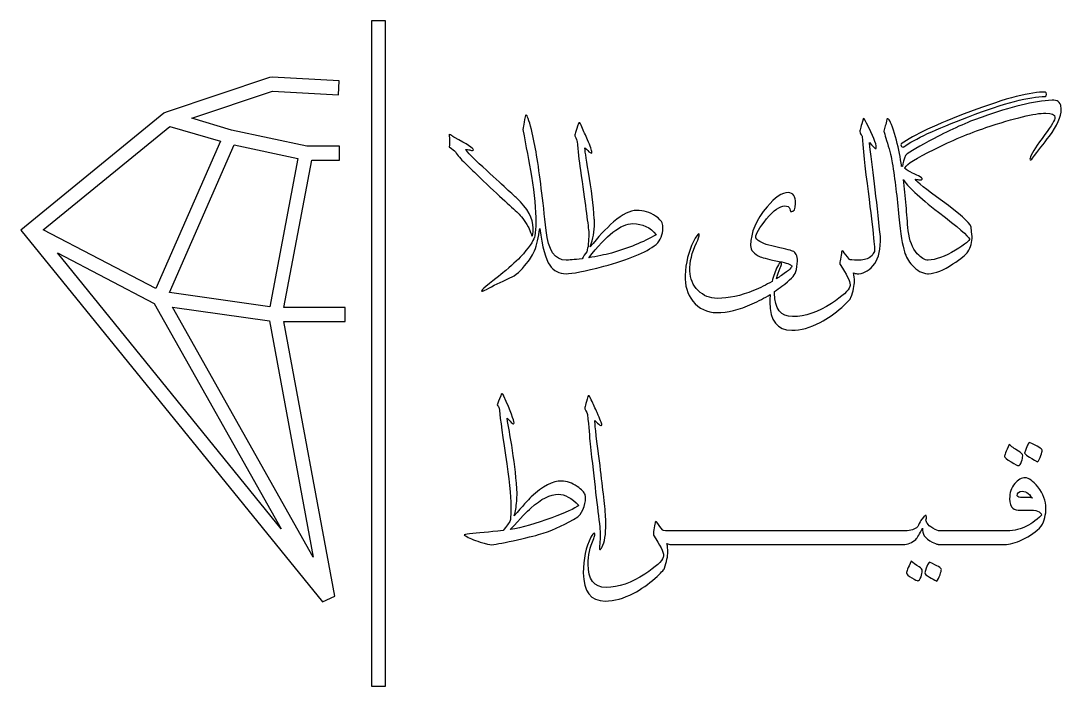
# Model space of a CAD drawing. Header units: millimetres. Extents: x -65 to 70, y -38 to 32.
# Drawn here: x 14.64 to 63.59, y 0.23 to 31.52 of the extents above; entities that cross this region are included whole.
import ezdxf

# ---------------------------------------------------------------- set-up
doc = ezdxf.new("R2010")
doc.units = ezdxf.units.MM
doc.header["$MEASUREMENT"] = 0
doc.layers.add('Layer 1', color=7, linetype='Continuous')

msp = doc.modelspace()

# ---------------------------------------------------------------- linework, layer by layer
at = {"layer": 'Layer 1', "color": 250}
for points, knots in [([(31.8067, 31.5182), (31.8067, 31.5182), (31.8067, 0.2257), (31.8067, 0.2257), (31.8067, 0.2257), (31.1468, 0.2257), (31.1468, 0.2257), (31.1468, 0.2257), (31.1468, 31.5182), (31.1468, 31.5182), (31.1468, 31.5182), (31.8067, 31.5182), (31.8067, 31.5182)], [0, 0, 0, 0, 0.25, 0.25, 0.25, 0.5, 0.5, 0.5, 0.75, 0.75, 0.75, 1, 1, 1, 1]), ([(29.5843, 28.0346), (29.5843, 28.0346), (26.4898, 28.2021), (26.4898, 28.2021), (26.4898, 28.2021), (22.6847, 26.9337), (22.6847, 26.9337), (22.6847, 26.9337), (24.5618, 26.3816), (24.5618, 26.3816), (24.5618, 26.3816), (28.0984, 25.6237), (28.0984, 25.6237), (28.0984, 25.6237), (29.6441, 25.6237), (29.6441, 25.6237), (29.6441, 25.6237), (29.6441, 24.9638), (29.6441, 24.9638), (29.6441, 24.9638), (28.3384, 24.9638), (28.3384, 24.9638), (28.3384, 24.9638), (27.015, 18.035), (27.015, 18.035), (27.015, 18.035), (29.903, 18.035), (29.903, 18.035), (29.903, 18.035), (29.903, 17.3751), (29.903, 17.3751), (29.903, 17.3751), (27.0127, 17.3751), (27.0127, 17.3751), (27.0127, 17.3751), (29.4129, 4.4632), (29.4129, 4.4632), (29.4129, 4.4632), (28.8343, 4.1963), (28.8343, 4.1963), (28.8343, 4.1963), (14.644, 21.6745), (14.644, 21.6745), (14.644, 21.6745), (21.3787, 27.1689), (21.3787, 27.1689), (21.3787, 27.1689), (21.483, 27.2258), (21.483, 27.2258), (21.483, 27.2258), (26.3432, 28.8458), (26.3432, 28.8458), (26.3432, 28.8458), (26.4632, 28.8624), (26.4632, 28.8624), (26.4632, 28.8624), (29.618, 28.6917), (29.618, 28.6917), (29.618, 28.6917), (29.5843, 28.0346), (29.5843, 28.0346)], [0, 0, 0, 0, 0.05, 0.05, 0.05, 0.1, 0.1, 0.1, 0.15, 0.15, 0.15, 0.2, 0.2, 0.2, 0.25, 0.25, 0.25, 0.3, 0.3, 0.3, 0.35, 0.35, 0.35, 0.4, 0.4, 0.4, 0.45, 0.45, 0.45, 0.5, 0.5, 0.5, 0.55, 0.55, 0.55, 0.6, 0.6, 0.6, 0.65, 0.65, 0.65, 0.7, 0.7, 0.7, 0.75, 0.75, 0.75, 0.8, 0.8, 0.8, 0.85, 0.85, 0.85, 0.9, 0.9, 0.9, 0.95, 0.95, 0.95, 1, 1, 1, 1]), ([(62.8412, 28.1606), (62.8802, 28.1606), (62.8972, 28.128), (62.8911, 28.0611), (62.8879, 27.9941), (62.8677, 27.9601), (62.8319, 27.9601), (62.1182, 27.9661), (60.9146, 27.6474), (59.2226, 27.0037), (57.6769, 26.4174), (56.6646, 25.9461), (56.184, 25.5916), (56.1747, 25.5855), (56.1655, 25.5823), (56.153, 25.5823), (56.083, 25.5823), (56.0473, 25.6181), (56.0473, 25.6912), (56.0473, 25.7098), (56.0535, 25.7238), (56.0658, 25.7331), (56.6336, 26.1422), (57.7174, 26.6492), (59.3144, 27.2494), (61.0125, 27.887), (62.1881, 28.1916), (62.8412, 28.1606)], [0, 0, 0, 0, 0.1111111, 0.1111111, 0.1111111, 0.2222222, 0.2222222, 0.2222222, 0.3333333, 0.3333333, 0.3333333, 0.4444444, 0.4444444, 0.4444444, 0.5555556, 0.5555556, 0.5555556, 0.6666667, 0.6666667, 0.6666667, 0.7777778, 0.7777778, 0.7777778, 0.8888889, 0.8888889, 0.8888889, 1, 1, 1, 1]), ([(63.5783, 27.4825), (63.5845, 27.439), (63.5877, 27.3971), (63.5877, 27.3551), (63.5877, 27.0083), (63.4027, 26.5869), (63.0325, 26.0877), (62.7681, 25.7488), (62.5038, 25.4066), (62.2394, 25.0629), (62.2146, 25.024), (62.1897, 24.9976), (62.1617, 24.9852), (62.1306, 24.9696), (62.1166, 24.9789), (62.1166, 25.0131), (62.1166, 25.0397), (62.126, 25.0769), (62.143, 25.122), (62.2255, 25.332), (62.451, 25.6803), (62.818, 26.1654), (63.1398, 26.593), (63.2984, 26.8622), (63.2954, 26.9725), (63.2938, 27.1094), (63.1492, 27.1763), (62.8631, 27.1763), (62.3437, 27.1763), (61.4044, 26.9492), (60.0438, 26.4936), (59.2662, 26.2324), (58.4529, 25.8918), (57.6054, 25.4734), (56.7735, 25.0598), (56.3193, 24.7768), (56.2432, 24.626), (56.237, 24.6167), (56.2307, 24.601), (56.2214, 24.5809), (56.3147, 24.5078), (56.4391, 24.4331), (56.5946, 24.357), (56.6863, 24.3149), (56.7781, 24.2698), (56.873, 24.2247), (56.9942, 24.1548), (57.055, 24.1051), (57.055, 24.0739), (57.055, 24.0475), (57.0129, 24.035), (56.932, 24.0381), (56.8917, 24.0443), (56.8216, 24.0537), (56.7222, 24.0646), (56.7828, 23.9464), (57.212, 23.6028), (58.0113, 23.0305), (58.7981, 22.4628), (59.2459, 22.0585), (59.3548, 21.8191), (59.3828, 21.4847), (59.3969, 21.3417), (59.3969, 21.3915), (59.3969, 21.1084), (59.3315, 20.8642), (59.2008, 20.6574), (59.1154, 20.5237), (58.8805, 20.3325), (58.4949, 20.0836), (58.0447, 19.7929), (57.6633, 19.6395), (57.3504, 19.6245), (57.3504, 19.6245), (57.3504, 19.6234), (57.3504, 19.6234), (57.3504, 19.6234), (57.3276, 19.6238), (57.3276, 19.6238), (57.3276, 19.6238), (57.3006, 19.6234), (57.3006, 19.6234), (57.3006, 19.6234), (57.3006, 19.6248), (57.3006, 19.6248), (57.0441, 19.6399), (56.8041, 19.7716), (56.5806, 20.02), (56.4018, 20.2205), (56.2789, 20.4319), (56.212, 20.6528), (56.1234, 20.9421), (56.0394, 21.491), (55.9571, 22.3027), (55.8653, 23.2078), (55.761, 24.0537), (55.6428, 24.839), (55.6086, 25.0707), (55.5309, 25.3802), (55.4097, 25.7689), (55.3008, 26.1281), (55.2464, 26.3164), (55.2464, 26.3335), (55.2883, 26.4764), (55.3366, 26.66), (55.3926, 26.8855), (55.4002, 26.901), (55.4127, 26.9087), (55.4284, 26.9087), (55.5045, 26.9087), (55.6102, 26.6786), (55.7471, 26.2199), (55.8746, 25.7923), (55.971, 25.3802), (56.0348, 24.9852), (56.0512, 24.88), (56.0671, 24.7746), (56.0825, 24.6687), (56.0928, 24.677), (56.1038, 24.6764), (56.1157, 24.6664), (56.1405, 24.8343), (56.1872, 25.0069), (56.2571, 25.1858), (56.4733, 25.3646), (56.9227, 25.632), (57.6054, 25.9882), (58.4078, 26.4096), (59.1605, 26.7454), (59.8648, 26.9943), (61.2178, 27.4748), (62.3141, 27.7376), (63.1554, 27.7827), (63.4104, 27.7952), (63.5519, 27.6941), (63.5783, 27.4825)], [0, 0, 0, 0, 0.0222222, 0.0222222, 0.0222222, 0.0444444, 0.0444444, 0.0444444, 0.0666667, 0.0666667, 0.0666667, 0.0888889, 0.0888889, 0.0888889, 0.1111111, 0.1111111, 0.1111111, 0.1333333, 0.1333333, 0.1333333, 0.1555556, 0.1555556, 0.1555556, 0.1777778, 0.1777778, 0.1777778, 0.2, 0.2, 0.2, 0.2222222, 0.2222222, 0.2222222, 0.2444444, 0.2444444, 0.2444444, 0.2666667, 0.2666667, 0.2666667, 0.2888889, 0.2888889, 0.2888889, 0.3111111, 0.3111111, 0.3111111, 0.3333333, 0.3333333, 0.3333333, 0.3555556, 0.3555556, 0.3555556, 0.3777778, 0.3777778, 0.3777778, 0.4, 0.4, 0.4, 0.4222222, 0.4222222, 0.4222222, 0.4444444, 0.4444444, 0.4444444, 0.4666667, 0.4666667, 0.4666667, 0.4888889, 0.4888889, 0.4888889, 0.5111111, 0.5111111, 0.5111111, 0.5333333, 0.5333333, 0.5333333, 0.5555556, 0.5555556, 0.5555556, 0.5777778, 0.5777778, 0.5777778, 0.6, 0.6, 0.6, 0.6222222, 0.6222222, 0.6222222, 0.6444444, 0.6444444, 0.6444444, 0.6666667, 0.6666667, 0.6666667, 0.6888889, 0.6888889, 0.6888889, 0.7111111, 0.7111111, 0.7111111, 0.7333333, 0.7333333, 0.7333333, 0.7555556, 0.7555556, 0.7555556, 0.7777778, 0.7777778, 0.7777778, 0.8, 0.8, 0.8, 0.8222222, 0.8222222, 0.8222222, 0.8444444, 0.8444444, 0.8444444, 0.8666667, 0.8666667, 0.8666667, 0.8888889, 0.8888889, 0.8888889, 0.9111111, 0.9111111, 0.9111111, 0.9333333, 0.9333333, 0.9333333, 0.9555556, 0.9555556, 0.9555556, 0.9777778, 0.9777778, 0.9777778, 1, 1, 1, 1]), ([(40.2944, 19.6234), (39.9632, 19.6234), (39.7066, 19.7556), (39.5247, 20.02), (39.3334, 20.2998), (39.1764, 20.8752), (39.055, 21.746), (39.0069, 21.337), (38.9244, 20.9872), (38.8094, 20.6979), (38.7488, 20.5471), (38.6258, 20.3512), (38.4408, 20.1116), (38.1826, 19.7711), (37.9215, 19.541), (37.6571, 19.4228), (37.217, 19.2284), (36.8468, 19.0512), (36.5498, 18.8893), (36.4348, 18.8287), (36.3617, 18.7991), (36.3305, 18.7991), (36.3197, 18.7991), (36.3134, 18.8023), (36.3134, 18.8086), (36.3134, 18.8412), (36.3819, 18.9127), (36.5188, 19.0216), (37.004, 19.4072), (37.3181, 19.6592), (37.4611, 19.7788), (37.8406, 20.0977), (38.1174, 20.3605), (38.2899, 20.5658), (38.6274, 20.9731), (38.8078, 21.2562), (38.8327, 21.4132), (38.8559, 21.5874), (38.8684, 21.7974), (38.8684, 22.043), (38.8684, 22.6168), (38.8031, 23.3415), (38.6725, 24.2154), (38.545, 24.8935), (38.4097, 25.6228), (38.2682, 26.4066), (38.265, 26.4221), (38.2992, 26.6226), (38.3723, 27.0083), (38.3817, 27.0627), (38.3957, 27.0907), (38.4128, 27.0907), (38.4673, 27.0907), (38.5527, 26.8606), (38.6678, 26.4018), (38.7657, 26.0021), (38.8466, 25.6025), (38.9104, 25.2044), (39.055, 24.2932), (39.2044, 23.1097), (39.3566, 21.6558), (39.4531, 20.7259), (39.7657, 20.261), (40.2944, 20.261), (40.4157, 20.261), (40.6691, 20.2843), (41.0549, 20.3294), (41.1155, 20.4335), (41.187, 20.5424), (41.2695, 20.6574), (41.285, 20.7088), (41.3037, 20.7927), (41.3285, 20.9079), (41.3627, 21.2671), (41.3722, 21.4988), (41.3611, 21.6045), (41.3176, 22.0243), (41.187, 22.9885), (40.9693, 24.4985), (40.9025, 24.9604), (40.8495, 25.4097), (40.8139, 25.8467), (40.8107, 25.8778), (40.7764, 25.9618), (40.7096, 26.1017), (40.6971, 26.1297), (40.7547, 26.3272), (40.8823, 26.6943), (40.8884, 26.7128), (40.8962, 26.7222), (40.9055, 26.7253), (40.9538, 26.7253), (40.9957, 26.66), (41.0331, 26.5294), (41.1233, 26.3303), (41.215, 26.1281), (41.3052, 25.9244), (41.442, 25.6149), (41.5105, 25.4206), (41.5105, 25.3413), (41.5105, 25.3101), (41.5012, 25.2946), (41.4841, 25.2946), (41.4684, 25.2946), (41.4483, 25.304), (41.4249, 25.3226), (41.3611, 25.3677), (41.2788, 25.444), (41.1777, 25.5513), (41.1746, 25.4891), (41.2321, 25.108), (41.3472, 24.4067), (41.4871, 23.5872), (41.5789, 22.8516), (41.624, 22.2017), (41.6303, 22.1379), (41.6333, 22.0726), (41.6333, 22.0058), (41.6333, 21.6325), (41.5665, 21.2578), (41.4328, 20.8813), (41.792, 21.348), (42.1574, 21.7398), (42.5321, 22.0571), (42.9629, 22.4209), (43.3191, 22.6029), (43.602, 22.6029), (43.9457, 22.6029), (44.2458, 22.5127), (44.504, 22.3338), (44.6765, 22.2125), (44.7824, 22.1052), (44.8181, 22.0104), (44.8398, 21.9373), (44.8507, 21.8596), (44.8507, 21.7787), (44.8507, 21.4662), (44.7434, 21.2065), (44.5319, 20.9995), (44.0451, 20.6202), (43.2241, 20.2781), (42.0672, 19.9749), (41.1684, 19.74), (40.5775, 19.6234), (40.2944, 19.6234)], [0, 0, 0, 0, 0.0208333, 0.0208333, 0.0208333, 0.0416667, 0.0416667, 0.0416667, 0.0625, 0.0625, 0.0625, 0.0833333, 0.0833333, 0.0833333, 0.1041667, 0.1041667, 0.1041667, 0.125, 0.125, 0.125, 0.1458333, 0.1458333, 0.1458333, 0.1666667, 0.1666667, 0.1666667, 0.1875, 0.1875, 0.1875, 0.2083333, 0.2083333, 0.2083333, 0.2291667, 0.2291667, 0.2291667, 0.25, 0.25, 0.25, 0.2708333, 0.2708333, 0.2708333, 0.2916667, 0.2916667, 0.2916667, 0.3125, 0.3125, 0.3125, 0.3333333, 0.3333333, 0.3333333, 0.3541667, 0.3541667, 0.3541667, 0.375, 0.375, 0.375, 0.3958333, 0.3958333, 0.3958333, 0.4166667, 0.4166667, 0.4166667, 0.4375, 0.4375, 0.4375, 0.4583333, 0.4583333, 0.4583333, 0.4791667, 0.4791667, 0.4791667, 0.5, 0.5, 0.5, 0.5208333, 0.5208333, 0.5208333, 0.5416667, 0.5416667, 0.5416667, 0.5625, 0.5625, 0.5625, 0.5833333, 0.5833333, 0.5833333, 0.6041667, 0.6041667, 0.6041667, 0.625, 0.625, 0.625, 0.6458333, 0.6458333, 0.6458333, 0.6666667, 0.6666667, 0.6666667, 0.6875, 0.6875, 0.6875, 0.7083333, 0.7083333, 0.7083333, 0.7291667, 0.7291667, 0.7291667, 0.75, 0.75, 0.75, 0.7708333, 0.7708333, 0.7708333, 0.7916667, 0.7916667, 0.7916667, 0.8125, 0.8125, 0.8125, 0.8333333, 0.8333333, 0.8333333, 0.8541667, 0.8541667, 0.8541667, 0.875, 0.875, 0.875, 0.8958333, 0.8958333, 0.8958333, 0.9166667, 0.9166667, 0.9166667, 0.9375, 0.9375, 0.9375, 0.9583333, 0.9583333, 0.9583333, 0.9791667, 0.9791667, 0.9791667, 1, 1, 1, 1]), ([(21.6593, 26.5492), (21.6593, 26.5492), (15.7012, 21.6888), (15.7012, 21.6888), (15.7012, 21.6888), (20.9999, 18.9276), (20.9999, 18.9276), (20.9999, 18.9276), (24.0338, 25.851), (24.0338, 25.851), (24.0338, 25.851), (21.6593, 26.5492), (21.6593, 26.5492)], [0, 0, 0, 0, 0.25, 0.25, 0.25, 0.5, 0.5, 0.5, 0.75, 0.75, 0.75, 1, 1, 1, 1]), ([(55.0831, 21.3728), (55.094, 20.7897), (55.0052, 20.3667), (54.814, 20.1023), (54.6004, 19.8085), (54.3511, 19.6493), (54.066, 19.6263), (54.066, 19.6263), (54.066, 19.6234), (54.066, 19.6234), (54.0469, 19.6228), (54.0283, 19.6228), (54.0103, 19.6235), (54.0103, 19.6235), (53.9929, 19.6234), (53.9929, 19.6234), (53.9929, 19.6234), (53.9929, 19.6245), (53.9929, 19.6245), (53.9274, 19.6289), (53.8696, 19.6419), (53.8203, 19.6638), (53.8483, 19.5301), (53.8607, 19.4025), (53.8607, 19.2813), (53.8607, 19.0667), (53.8063, 18.807), (53.6974, 18.5021), (53.6694, 18.426), (53.5264, 18.2736), (53.2651, 18.0419), (52.9432, 17.7542), (52.6057, 17.5178), (52.2528, 17.3312), (51.7832, 17.0855), (51.3353, 16.9627), (50.9139, 16.9627), (50.2281, 16.9627), (49.8845, 17.4059), (49.8845, 18.2938), (49.8845, 18.4164), (49.8888, 18.5358), (49.8974, 18.6521), (49.626, 18.4831), (49.344, 18.3335), (49.0509, 18.2021), (48.4413, 17.9283), (47.8862, 17.793), (47.3885, 17.7962), (46.9204, 17.7993), (46.5457, 17.9797), (46.2627, 18.3389), (46.0015, 18.6733), (45.8801, 19.0745), (45.8988, 19.541), (45.9238, 20.1334), (46.0528, 20.6637), (46.286, 21.1318), (46.4104, 21.3774), (46.4976, 21.5002), (46.5457, 21.5002), (46.5582, 21.4972), (46.5644, 21.4847), (46.5644, 21.4646), (46.5644, 21.3945), (46.5177, 21.2639), (46.4275, 21.0726), (46.2113, 20.6264), (46.1102, 20.1847), (46.1227, 19.7508), (46.1305, 19.39), (46.2596, 19.0838), (46.5099, 18.8349), (46.7587, 18.5861), (47.0605, 18.4617), (47.4165, 18.4617), (47.9422, 18.4617), (48.5097, 18.5861), (49.1194, 18.8349), (49.4229, 18.9562), (49.7123, 19.0981), (49.988, 19.2598), (50.0467, 19.512), (50.1304, 19.7456), (50.239, 19.9608), (50.3028, 20.0883), (50.3572, 20.1521), (50.3991, 20.1521), (50.4178, 20.1521), (50.4271, 20.1334), (50.4256, 20.0977), (50.4271, 20.051), (50.4085, 19.9858), (50.3711, 19.9018), (50.2964, 19.7286), (50.2374, 19.5567), (50.1943, 19.3863), (50.2747, 19.4376), (50.354, 19.4908), (50.4319, 19.5456), (50.7911, 19.7945), (50.9527, 19.9421), (50.9201, 19.9872), (50.8641, 20.0665), (50.6635, 20.1382), (50.3183, 20.2018), (49.875, 20.2874), (49.5796, 20.3605), (49.4335, 20.4211), (49.1302, 20.5455), (48.9778, 20.7228), (48.9778, 20.953), (48.9778, 21.561), (49.2376, 22.169), (49.7538, 22.7755), (50.1271, 23.217), (50.4567, 23.4363), (50.7413, 23.4363), (50.9761, 23.4363), (51.0927, 23.2669), (51.0927, 22.9263), (51.0927, 22.665), (51.0196, 22.5345), (50.8734, 22.5345), (50.861, 22.5345), (50.8424, 22.581), (50.8144, 22.6728), (50.7879, 22.7662), (50.7117, 22.8127), (50.5873, 22.8127), (50.3463, 22.8127), (50.0617, 22.609), (49.7304, 22.2017), (49.3868, 21.7803), (49.2158, 21.491), (49.2158, 21.337), (49.2158, 21.3277), (49.2173, 21.32), (49.2204, 21.3138), (49.3417, 21.1411), (49.5921, 21.0136), (49.9715, 20.9312), (50.5313, 20.8098), (50.8579, 20.7291), (50.9512, 20.6901), (51.1036, 20.6264), (51.1798, 20.4694), (51.1798, 20.2205), (51.1798, 20.0588), (51.1503, 19.8815), (51.0927, 19.6872), (51.0508, 19.5472), (50.8346, 19.3294), (50.4458, 19.0309), (50.3353, 18.9465), (50.2228, 18.8657), (50.1082, 18.7885), (50.1072, 18.76), (50.1068, 18.7314), (50.1068, 18.7028), (50.1068, 17.9688), (50.3898, 17.6018), (50.9543, 17.605), (51.5406, 17.608), (52.1501, 17.8164), (52.7815, 18.2301), (53.304, 18.5722), (53.5933, 18.8381), (53.6476, 19.0262), (53.6539, 19.0512), (53.6571, 19.076), (53.6571, 19.1039), (53.6571, 19.2735), (53.5015, 19.5923), (53.192, 20.0556), (53.1827, 20.0681), (53.1781, 20.0899), (53.1781, 20.1195), (53.1781, 20.1692), (53.192, 20.264), (53.2184, 20.404), (53.2464, 20.5455), (53.2605, 20.6373), (53.2605, 20.6808), (53.276, 20.7072), (53.2963, 20.7104), (53.3243, 20.6901), (53.3942, 20.589), (53.4938, 20.4585), (53.6243, 20.2982), (53.6447, 20.2749), (53.7758, 20.2626), (54.0164, 20.2611), (54.2567, 20.2633), (54.4368, 20.3004), (54.5544, 20.3697), (54.6507, 20.4257), (54.7332, 20.5237), (54.8, 20.6669), (54.8063, 20.6761), (54.8093, 20.6995), (54.8093, 20.74), (54.8093, 21.0182), (54.6555, 22.34), (54.3491, 24.7037), (54.2977, 25.1096), (54.2573, 25.5684), (54.2309, 26.0784), (54.2246, 26.0971), (54.1966, 26.139), (54.1485, 26.2059), (54.1298, 26.2308), (54.1205, 26.265), (54.1205, 26.3069), (54.1205, 26.3894), (54.1703, 26.5822), (54.2667, 26.8855), (54.2729, 26.9073), (54.2822, 26.9166), (54.2947, 26.9166), (54.3241, 26.9166), (54.3678, 26.8481), (54.4221, 26.7082), (54.7348, 26.1157), (54.8902, 25.7317), (54.8902, 25.5559), (54.8902, 25.5247), (54.8824, 25.5092), (54.8638, 25.5092), (54.8482, 25.5092), (54.828, 25.5185), (54.8047, 25.5372), (54.7984, 25.5434), (54.7177, 25.6306), (54.5621, 25.8016), (54.7177, 24.6711), (54.8902, 23.1953), (55.0831, 21.3728)], [0, 0, 0, 0, 0.0126582, 0.0126582, 0.0126582, 0.0253165, 0.0253165, 0.0253165, 0.0379747, 0.0379747, 0.0379747, 0.0506329, 0.0506329, 0.0506329, 0.0632911, 0.0632911, 0.0632911, 0.0759494, 0.0759494, 0.0759494, 0.0886076, 0.0886076, 0.0886076, 0.1012658, 0.1012658, 0.1012658, 0.1139241, 0.1139241, 0.1139241, 0.1265823, 0.1265823, 0.1265823, 0.1392405, 0.1392405, 0.1392405, 0.1518987, 0.1518987, 0.1518987, 0.164557, 0.164557, 0.164557, 0.1772152, 0.1772152, 0.1772152, 0.1898734, 0.1898734, 0.1898734, 0.2025316, 0.2025316, 0.2025316, 0.2151899, 0.2151899, 0.2151899, 0.2278481, 0.2278481, 0.2278481, 0.2405063, 0.2405063, 0.2405063, 0.2531646, 0.2531646, 0.2531646, 0.2658228, 0.2658228, 0.2658228, 0.278481, 0.278481, 0.278481, 0.2911392, 0.2911392, 0.2911392, 0.3037975, 0.3037975, 0.3037975, 0.3164557, 0.3164557, 0.3164557, 0.3291139, 0.3291139, 0.3291139, 0.3417722, 0.3417722, 0.3417722, 0.3544304, 0.3544304, 0.3544304, 0.3670886, 0.3670886, 0.3670886, 0.3797468, 0.3797468, 0.3797468, 0.3924051, 0.3924051, 0.3924051, 0.4050633, 0.4050633, 0.4050633, 0.4177215, 0.4177215, 0.4177215, 0.4303797, 0.4303797, 0.4303797, 0.443038, 0.443038, 0.443038, 0.4556962, 0.4556962, 0.4556962, 0.4683544, 0.4683544, 0.4683544, 0.4810127, 0.4810127, 0.4810127, 0.4936709, 0.4936709, 0.4936709, 0.5063291, 0.5063291, 0.5063291, 0.5189873, 0.5189873, 0.5189873, 0.5316456, 0.5316456, 0.5316456, 0.5443038, 0.5443038, 0.5443038, 0.556962, 0.556962, 0.556962, 0.5696203, 0.5696203, 0.5696203, 0.5822785, 0.5822785, 0.5822785, 0.5949367, 0.5949367, 0.5949367, 0.6075949, 0.6075949, 0.6075949, 0.6202532, 0.6202532, 0.6202532, 0.6329114, 0.6329114, 0.6329114, 0.6455696, 0.6455696, 0.6455696, 0.6582278, 0.6582278, 0.6582278, 0.6708861, 0.6708861, 0.6708861, 0.6835443, 0.6835443, 0.6835443, 0.6962025, 0.6962025, 0.6962025, 0.7088608, 0.7088608, 0.7088608, 0.721519, 0.721519, 0.721519, 0.7341772, 0.7341772, 0.7341772, 0.7468354, 0.7468354, 0.7468354, 0.7594937, 0.7594937, 0.7594937, 0.7721519, 0.7721519, 0.7721519, 0.7848101, 0.7848101, 0.7848101, 0.7974684, 0.7974684, 0.7974684, 0.8101266, 0.8101266, 0.8101266, 0.8227848, 0.8227848, 0.8227848, 0.835443, 0.835443, 0.835443, 0.8481013, 0.8481013, 0.8481013, 0.8607595, 0.8607595, 0.8607595, 0.8734177, 0.8734177, 0.8734177, 0.8860759, 0.8860759, 0.8860759, 0.8987342, 0.8987342, 0.8987342, 0.9113924, 0.9113924, 0.9113924, 0.9240506, 0.9240506, 0.9240506, 0.9367089, 0.9367089, 0.9367089, 0.9493671, 0.9493671, 0.9493671, 0.9620253, 0.9620253, 0.9620253, 0.9746835, 0.9746835, 0.9746835, 0.9873418, 0.9873418, 0.9873418, 1, 1, 1, 1]), ([(38.7456, 21.774), (38.7456, 21.5221), (38.7316, 21.3961), (38.7051, 21.3961), (38.6896, 21.3961), (38.6616, 21.4537), (38.6227, 21.5687), (38.5745, 21.7056), (38.5388, 21.7911), (38.5185, 21.8238), (38.3304, 22.1302), (38.1702, 22.3478), (38.0397, 22.4753), (37.7022, 22.7646), (37.0382, 23.3851), (36.0444, 24.3383), (35.8719, 24.5062), (35.6992, 24.6711), (35.5298, 24.8359), (35.3446, 25.0147), (35.197, 25.1858), (35.0881, 25.3506), (35.0508, 25.4051), (34.956, 25.4844), (34.8004, 25.5869), (34.8191, 25.6632), (34.8191, 25.8513), (34.8004, 26.1515), (34.7942, 26.1608), (34.7911, 26.1686), (34.7911, 26.1748), (34.7911, 26.1903), (34.8284, 26.1732), (34.8999, 26.1251), (34.9498, 26.0939), (34.9979, 26.0629), (35.046, 26.0287), (35.6386, 25.7192), (35.9355, 25.5247), (35.9355, 25.4454), (35.9355, 25.4299), (35.92, 25.4222), (35.889, 25.4222), (35.8687, 25.4222), (35.8393, 25.4269), (35.8034, 25.4361), (35.7662, 25.4454), (35.6883, 25.4579), (35.5701, 25.4734), (35.6432, 25.3491), (35.9123, 25.0723), (36.3772, 24.6447), (37.3211, 23.7816), (37.853, 23.2933), (37.9712, 23.1814), (38.4874, 22.6931), (38.7456, 22.2234), (38.7456, 21.774)], [0, 0, 0, 0, 0.0526316, 0.0526316, 0.0526316, 0.1052632, 0.1052632, 0.1052632, 0.1578947, 0.1578947, 0.1578947, 0.2105263, 0.2105263, 0.2105263, 0.2631579, 0.2631579, 0.2631579, 0.3157895, 0.3157895, 0.3157895, 0.3684211, 0.3684211, 0.3684211, 0.4210526, 0.4210526, 0.4210526, 0.4736842, 0.4736842, 0.4736842, 0.5263158, 0.5263158, 0.5263158, 0.5789474, 0.5789474, 0.5789474, 0.6315789, 0.6315789, 0.6315789, 0.6842105, 0.6842105, 0.6842105, 0.7368421, 0.7368421, 0.7368421, 0.7894737, 0.7894737, 0.7894737, 0.8421053, 0.8421053, 0.8421053, 0.8947368, 0.8947368, 0.8947368, 0.9473684, 0.9473684, 0.9473684, 1, 1, 1, 1]), ([(26.3521, 18.0745), (26.3521, 18.0745), (27.6822, 25.0391), (27.6822, 25.0391), (27.6822, 25.0391), (24.6785, 25.6829), (24.6785, 25.6829), (24.6785, 25.6829), (21.6355, 18.7379), (21.6355, 18.7379), (21.6355, 18.7379), (26.3521, 18.0745), (26.3521, 18.0745)], [0, 0, 0, 0, 0.25, 0.25, 0.25, 0.5, 0.5, 0.5, 0.75, 0.75, 0.75, 1, 1, 1, 1]), ([(57.3319, 20.2614), (57.685, 20.2701), (58.1101, 20.427), (58.6085, 20.7305), (59.0796, 21.0166), (59.3005, 21.194), (59.2739, 21.2639), (59.2242, 21.3883), (58.7406, 21.8051), (57.82, 22.5158), (56.8892, 23.2347), (56.3366, 23.7498), (56.1647, 24.0607), (56.2152, 23.6589), (56.2586, 23.2518), (56.2945, 22.8393), (56.324, 22.4427), (56.3567, 22.0446), (56.3894, 21.6464), (56.4469, 21.1847), (56.5899, 20.8239), (56.8184, 20.5658), (56.9912, 20.3706), (57.1623, 20.2682), (57.3319, 20.2614)], [0, 0, 0, 0, 0.125, 0.125, 0.125, 0.25, 0.25, 0.25, 0.375, 0.375, 0.375, 0.5, 0.5, 0.5, 0.625, 0.625, 0.625, 0.75, 0.75, 0.75, 0.875, 0.875, 0.875, 1, 1, 1, 1]), ([(44.5273, 21.4599), (44.2629, 21.8051), (43.8975, 21.9792), (43.4341, 21.9792), (42.8804, 21.9792), (42.1932, 21.4443), (41.369, 20.3745), (41.7608, 20.4351), (42.1139, 20.5097), (42.4264, 20.5984), (43.2194, 20.8177), (43.9193, 21.1038), (44.5273, 21.4599)], [0, 0, 0, 0, 0.25, 0.25, 0.25, 0.5, 0.5, 0.5, 0.75, 0.75, 0.75, 1, 1, 1, 1]), ([(16.3632, 20.6005), (16.3632, 20.6005), (26.8911, 7.6331), (26.8911, 7.6331), (26.8911, 7.6331), (20.9211, 18.2251), (20.9211, 18.2251), (20.9211, 18.2251), (16.3632, 20.6005), (16.3632, 20.6005)], [0, 0, 0, 0, 0.3333333, 0.3333333, 0.3333333, 0.6666667, 0.6666667, 0.6666667, 1, 1, 1, 1]), ([(28.4043, 6.2904), (28.4043, 6.2904), (26.3369, 17.412), (26.3369, 17.412), (26.3369, 17.412), (21.7741, 18.0537), (21.7741, 18.0537), (21.7741, 18.0537), (28.4043, 6.2904), (28.4043, 6.2904)], [0, 0, 0, 0, 0.3333333, 0.3333333, 0.3333333, 0.6666667, 0.6666667, 0.6666667, 1, 1, 1, 1]), ([(41.1881, 9.2409), (41.2067, 9.1895), (41.2161, 9.1289), (41.2161, 9.0621), (41.2161, 8.905), (41.171, 8.7262), (41.0792, 8.5255), (40.9969, 8.3467), (40.9206, 8.2332), (40.8475, 8.1881), (40.3157, 7.8601), (39.7699, 7.6034), (39.2116, 7.4184), (38.9753, 7.339), (38.574, 7.238), (38.0095, 7.1135), (37.4342, 6.9829), (37.033, 6.9052), (36.8013, 6.8804), (36.708, 6.8804), (36.5244, 6.9223), (36.2554, 7.0032), (35.9413, 7.098), (35.7112, 7.1961), (35.5618, 7.3002), (35.5262, 7.3173), (35.5075, 7.3298), (35.5075, 7.336), (35.5075, 7.3483), (35.5914, 7.3654), (35.7578, 7.3857), (36.1372, 7.423), (36.6613, 7.4759), (37.33, 7.5458), (37.4886, 7.7371), (37.6022, 7.8957), (37.672, 8.0202), (37.6892, 8.1415), (37.6986, 8.3654), (37.6986, 8.6934), (37.6986, 9.1833), (37.6177, 9.9795), (37.4528, 11.0851), (37.2647, 12.3183), (37.1636, 13.057), (37.148, 13.2996), (37.1294, 13.3447), (37.0982, 13.3991), (37.0517, 13.4597), (37.0859, 13.5375), (37.1419, 13.6805), (37.2211, 13.8875), (37.2273, 13.9511), (37.243, 13.9837), (37.2709, 13.9837), (37.3004, 13.9837), (37.3346, 13.9434), (37.3704, 13.8641), (37.6892, 13.1456), (37.8494, 12.7274), (37.8494, 12.6122), (37.8494, 12.578), (37.84, 12.5609), (37.8214, 12.5609), (37.8073, 12.5609), (37.7856, 12.5703), (37.7576, 12.5889), (37.7157, 12.634), (37.6348, 12.7165), (37.5166, 12.8347), (37.5897, 12.4101), (37.6628, 11.9855), (37.7359, 11.5641), (37.8448, 10.883), (37.9271, 10.2004), (37.9815, 9.5146), (37.9972, 9.328), (37.9909, 9.0993), (37.9629, 8.8257), (37.9364, 8.5521), (37.8975, 8.3546), (37.8494, 8.2332), (38.2444, 8.695), (38.5134, 8.9936), (38.6564, 9.1273), (39.1929, 9.628), (39.6703, 9.8769), (40.0855, 9.8738), (40.3297, 9.8706), (40.5739, 9.7851), (40.8195, 9.6188), (41.0263, 9.4756), (41.1491, 9.3498), (41.1881, 9.2409)], [0, 0, 0, 0, 0.0322581, 0.0322581, 0.0322581, 0.0645161, 0.0645161, 0.0645161, 0.0967742, 0.0967742, 0.0967742, 0.1290323, 0.1290323, 0.1290323, 0.1612903, 0.1612903, 0.1612903, 0.1935484, 0.1935484, 0.1935484, 0.2258065, 0.2258065, 0.2258065, 0.2580645, 0.2580645, 0.2580645, 0.2903226, 0.2903226, 0.2903226, 0.3225806, 0.3225806, 0.3225806, 0.3548387, 0.3548387, 0.3548387, 0.3870968, 0.3870968, 0.3870968, 0.4193548, 0.4193548, 0.4193548, 0.4516129, 0.4516129, 0.4516129, 0.483871, 0.483871, 0.483871, 0.516129, 0.516129, 0.516129, 0.5483871, 0.5483871, 0.5483871, 0.5806452, 0.5806452, 0.5806452, 0.6129032, 0.6129032, 0.6129032, 0.6451613, 0.6451613, 0.6451613, 0.6774194, 0.6774194, 0.6774194, 0.7096774, 0.7096774, 0.7096774, 0.7419355, 0.7419355, 0.7419355, 0.7741935, 0.7741935, 0.7741935, 0.8064516, 0.8064516, 0.8064516, 0.8387097, 0.8387097, 0.8387097, 0.8709677, 0.8709677, 0.8709677, 0.9032258, 0.9032258, 0.9032258, 0.9354839, 0.9354839, 0.9354839, 0.9677419, 0.9677419, 0.9677419, 1, 1, 1, 1]), ([(42.1491, 8.3063), (42.1616, 8.1539), (42.1678, 8.0077), (42.1678, 7.8647), (42.1678, 7.3608), (42.1087, 6.997), (41.9905, 6.7761), (41.9454, 6.6906), (41.9112, 6.6486), (41.8894, 6.6486), (41.8568, 6.6486), (41.8521, 6.7451), (41.8769, 6.9394), (41.9065, 7.185), (41.9081, 7.4417), (41.8817, 7.7091), (41.7712, 8.5785), (41.6204, 9.8847), (41.4261, 11.6279), (41.4012, 11.9466), (41.3607, 12.407), (41.3031, 13.0088), (41.2938, 13.0415), (41.2518, 13.1317), (41.1787, 13.2762), (41.1617, 13.3105), (41.2099, 13.5033), (41.325, 13.8547), (41.3311, 13.8764), (41.3405, 13.8875), (41.353, 13.8875), (41.3824, 13.8875), (41.4261, 13.8221), (41.4805, 13.6914), (41.5737, 13.4908), (41.6671, 13.2903), (41.7588, 13.0896), (41.9035, 12.7801), (41.9766, 12.5874), (41.9766, 12.5112), (41.9766, 12.4878), (41.9671, 12.4753), (41.95, 12.4753), (41.9377, 12.4753), (41.9174, 12.4848), (41.8894, 12.5019), (41.8147, 12.5609), (41.734, 12.6325), (41.6484, 12.7211), (41.6422, 12.6356), (41.7044, 12.0773), (41.835, 11.0448), (41.9937, 9.8147), (42.0978, 8.9018), (42.1491, 8.3063)], [0, 0, 0, 0, 0.0555556, 0.0555556, 0.0555556, 0.1111111, 0.1111111, 0.1111111, 0.1666667, 0.1666667, 0.1666667, 0.2222222, 0.2222222, 0.2222222, 0.2777778, 0.2777778, 0.2777778, 0.3333333, 0.3333333, 0.3333333, 0.3888889, 0.3888889, 0.3888889, 0.4444444, 0.4444444, 0.4444444, 0.5, 0.5, 0.5, 0.5555556, 0.5555556, 0.5555556, 0.6111111, 0.6111111, 0.6111111, 0.6666667, 0.6666667, 0.6666667, 0.7222222, 0.7222222, 0.7222222, 0.7777778, 0.7777778, 0.7777778, 0.8333333, 0.8333333, 0.8333333, 0.8888889, 0.8888889, 0.8888889, 0.9444444, 0.9444444, 0.9444444, 1, 1, 1, 1]), ([(61.7781, 11.0634), (61.7781, 10.9872), (61.7594, 10.8954), (61.7237, 10.7897), (61.677, 10.6623), (61.6257, 10.5985), (61.5681, 10.5985), (61.5402, 10.5985), (61.4282, 10.656), (61.2307, 10.771), (61.0207, 10.8954), (60.9166, 10.984), (60.9166, 11.0354), (60.9166, 11.0742), (60.9927, 11.2625), (61.1451, 11.5953), (61.2353, 11.5051), (61.3801, 11.4008), (61.5776, 11.2858), (61.7113, 11.2065), (61.7781, 11.1334), (61.7781, 11.0634)], [0, 0, 0, 0, 0.1428571, 0.1428571, 0.1428571, 0.2857143, 0.2857143, 0.2857143, 0.4285714, 0.4285714, 0.4285714, 0.5714286, 0.5714286, 0.5714286, 0.7142857, 0.7142857, 0.7142857, 0.8571429, 0.8571429, 0.8571429, 1, 1, 1, 1]), ([(62.6894, 11.3231), (62.6894, 11.2733), (62.6692, 11.1924), (62.6302, 11.0758), (62.5805, 10.9343), (62.5277, 10.8316), (62.4701, 10.771), (62.0689, 11.0027), (61.8683, 11.1396), (61.8683, 11.1862), (61.9756, 11.5175), (62.0518, 11.6823), (62.0969, 11.6823), (62.4919, 11.5067), (62.6894, 11.3869), (62.6894, 11.3231)], [0, 0, 0, 0, 0.2, 0.2, 0.2, 0.4, 0.4, 0.4, 0.6, 0.6, 0.6, 0.8, 0.8, 0.8, 1, 1, 1, 1]), ([(62.8714, 8.5986), (62.8714, 8.297), (62.7983, 8.0155), (62.6521, 7.7512), (62.4157, 7.4961), (62.1186, 7.2847), (61.7641, 7.1182), (61.4391, 6.9658), (61.156, 6.8897), (60.9166, 6.8897), (60.9166, 6.8897), (60.1375, 6.8897), (60.1375, 6.8897), (60.1375, 6.8897), (59.3583, 6.8897), (59.3583, 6.8897), (59.3583, 6.8897), (58.5792, 6.8897), (58.5792, 6.8897), (58.5792, 6.8897), (57.8779, 6.8897), (57.8779, 6.8897), (57.8779, 6.8897), (57.8737, 6.8897), (57.8737, 6.8897), (57.8737, 6.8897), (57.8, 6.8897), (57.8, 6.8897), (57.8, 6.8897), (57.8, 6.8972), (57.8, 6.8972), (57.7224, 6.9113), (57.6295, 6.9449), (57.5233, 6.9986), (57.3522, 7.084), (57.2278, 7.1836), (57.1485, 7.3002), (57.0848, 7.3966), (57.0583, 7.5164), (57.0677, 7.6594), (56.9339, 7.3857), (56.8251, 7.21), (56.7442, 7.1307), (56.5763, 6.9706), (56.3757, 6.8897), (56.1424, 6.8897), (56.1424, 6.8897), (55.3633, 6.8897), (55.3633, 6.8897), (55.3633, 6.8897), (54.5841, 6.8897), (54.5841, 6.8897), (54.5841, 6.8897), (53.805, 6.8897), (53.805, 6.8897), (53.805, 6.8897), (53.0258, 6.8897), (53.0258, 6.8897), (53.0258, 6.8897), (52.2467, 6.8897), (52.2467, 6.8897), (52.2467, 6.8897), (51.4675, 6.8897), (51.4675, 6.8897), (51.4675, 6.8897), (50.6884, 6.8897), (50.6884, 6.8897), (50.6884, 6.8897), (49.9092, 6.8897), (49.9092, 6.8897), (49.9092, 6.8897), (49.1301, 6.8897), (49.1301, 6.8897), (49.1301, 6.8897), (48.351, 6.8897), (48.351, 6.8897), (48.351, 6.8897), (47.5718, 6.8897), (47.5718, 6.8897), (47.5718, 6.8897), (46.7927, 6.8897), (46.7927, 6.8897), (46.7927, 6.8897), (46.0135, 6.8897), (46.0135, 6.8897), (46.0135, 6.8897), (45.2888, 6.8897), (45.2888, 6.8897), (45.2706, 6.8891), (45.2531, 6.8891), (45.236, 6.8897), (45.236, 6.8897), (45.2344, 6.8897), (45.2344, 6.8897), (45.2344, 6.8897), (45.2344, 6.8898), (45.2344, 6.8898), (45.1611, 6.8927), (45.0971, 6.9062), (45.0431, 6.9301), (45.0711, 6.7964), (45.0834, 6.6688), (45.0834, 6.5476), (45.0834, 6.333), (45.029, 6.0732), (44.9201, 5.7684), (44.8922, 5.6923), (44.7492, 5.5399), (44.4879, 5.3082), (44.1659, 5.0205), (43.8285, 4.7841), (43.4755, 4.5975), (43.006, 4.3518), (42.5581, 4.229), (42.1367, 4.229), (41.4509, 4.229), (41.1072, 4.6721), (41.1072, 5.56), (41.1072, 6.2039), (41.2254, 6.759), (41.4618, 7.2271), (41.5256, 7.3546), (41.58, 7.4184), (41.6219, 7.4184), (41.6406, 7.4184), (41.6498, 7.3997), (41.6484, 7.364), (41.6498, 7.3173), (41.6313, 7.252), (41.5939, 7.1681), (41.4183, 6.7606), (41.3295, 6.3609), (41.3295, 5.9691), (41.3295, 5.2351), (41.6126, 4.8681), (42.1771, 4.8712), (42.7634, 4.8743), (43.3729, 5.0827), (44.0042, 5.4964), (44.5267, 5.8385), (44.816, 6.1044), (44.8704, 6.2925), (44.8766, 6.3174), (44.8798, 6.3422), (44.8798, 6.3702), (44.8798, 6.5397), (44.7242, 6.8586), (44.4148, 7.3219), (44.4055, 7.3344), (44.4009, 7.3562), (44.4009, 7.3857), (44.4009, 7.4355), (44.4148, 7.5303), (44.4412, 7.6702), (44.4692, 7.8118), (44.4832, 7.9036), (44.4832, 7.9471), (44.4987, 7.9735), (44.519, 7.9767), (44.547, 7.9564), (44.6169, 7.8553), (44.7165, 7.7248), (44.8471, 7.5645), (44.8681, 7.5403), (45.0074, 7.528), (45.2637, 7.5273), (45.2637, 7.5273), (45.2761, 7.5273), (45.2761, 7.5273), (45.2761, 7.5273), (45.2888, 7.5273), (45.2888, 7.5273), (45.2888, 7.5273), (46.0135, 7.5273), (46.0135, 7.5273), (46.0135, 7.5273), (46.7927, 7.5273), (46.7927, 7.5273), (46.7927, 7.5273), (47.5718, 7.5273), (47.5718, 7.5273), (47.5718, 7.5273), (48.351, 7.5273), (48.351, 7.5273), (48.351, 7.5273), (49.1301, 7.5273), (49.1301, 7.5273), (49.1301, 7.5273), (49.9092, 7.5273), (49.9092, 7.5273), (49.9092, 7.5273), (50.6884, 7.5273), (50.6884, 7.5273), (50.6884, 7.5273), (51.4675, 7.5273), (51.4675, 7.5273), (51.4675, 7.5273), (52.2467, 7.5273), (52.2467, 7.5273), (52.2467, 7.5273), (53.0258, 7.5273), (53.0258, 7.5273), (53.0258, 7.5273), (53.805, 7.5273), (53.805, 7.5273), (53.805, 7.5273), (54.5841, 7.5273), (54.5841, 7.5273), (54.5841, 7.5273), (55.3633, 7.5273), (55.3633, 7.5273), (55.3633, 7.5273), (56.1424, 7.5273), (56.1424, 7.5273), (56.4285, 7.5273), (56.6385, 7.5754), (56.7754, 7.6734), (56.8126, 7.6982), (56.8577, 7.7636), (56.9121, 7.8693), (56.9759, 7.9938), (57.0148, 8.0637), (57.0257, 8.0793), (57.1781, 8.2768), (57.2542, 8.3157), (57.2542, 8.1975), (57.2542, 8.1539), (57.2419, 8.0979), (57.2169, 8.028), (57.2325, 7.9859), (57.2574, 7.9332), (57.2932, 7.8709), (57.3273, 7.8087), (57.4144, 7.7356), (57.5544, 7.6531), (57.6921, 7.5705), (57.7983, 7.5286), (57.8743, 7.5273), (57.8743, 7.5273), (57.8779, 7.5273), (57.8779, 7.5273), (57.8779, 7.5273), (58.5792, 7.5273), (58.5792, 7.5273), (58.5792, 7.5273), (59.3583, 7.5273), (59.3583, 7.5273), (59.3583, 7.5273), (60.1375, 7.5273), (60.1375, 7.5273), (60.1375, 7.5273), (60.9166, 7.5273), (60.9166, 7.5273), (61.2774, 7.5273), (61.5931, 7.5847), (61.859, 7.7014), (62.1156, 7.8102), (62.383, 7.9984), (62.666, 8.2658), (62.6179, 8.4385), (62.4109, 8.5209), (62.0471, 8.5116), (61.7517, 8.5054), (61.635, 8.5022), (61.6958, 8.5022), (61.5168, 8.5022), (61.3893, 8.5334), (61.3132, 8.594), (61.2182, 8.6733), (61.1685, 8.8211), (61.1623, 9.0403), (61.156, 9.3171), (61.2369, 9.555), (61.4049, 9.7557), (61.5557, 9.9345), (61.7206, 10.0246), (61.8963, 10.0246), (62.0626, 10.0246), (62.2601, 9.8815), (62.4888, 9.5954), (62.7437, 9.2767), (62.8714, 8.9439), (62.8714, 8.5986)], [0, 0, 0, 0, 0.0106383, 0.0106383, 0.0106383, 0.0212766, 0.0212766, 0.0212766, 0.0319149, 0.0319149, 0.0319149, 0.0425532, 0.0425532, 0.0425532, 0.0531915, 0.0531915, 0.0531915, 0.0638298, 0.0638298, 0.0638298, 0.0744681, 0.0744681, 0.0744681, 0.0851064, 0.0851064, 0.0851064, 0.0957447, 0.0957447, 0.0957447, 0.106383, 0.106383, 0.106383, 0.1170213, 0.1170213, 0.1170213, 0.1276596, 0.1276596, 0.1276596, 0.1382979, 0.1382979, 0.1382979, 0.1489362, 0.1489362, 0.1489362, 0.1595745, 0.1595745, 0.1595745, 0.1702128, 0.1702128, 0.1702128, 0.1808511, 0.1808511, 0.1808511, 0.1914894, 0.1914894, 0.1914894, 0.2021277, 0.2021277, 0.2021277, 0.212766, 0.212766, 0.212766, 0.2234043, 0.2234043, 0.2234043, 0.2340426, 0.2340426, 0.2340426, 0.2446809, 0.2446809, 0.2446809, 0.2553191, 0.2553191, 0.2553191, 0.2659574, 0.2659574, 0.2659574, 0.2765957, 0.2765957, 0.2765957, 0.287234, 0.287234, 0.287234, 0.2978723, 0.2978723, 0.2978723, 0.3085106, 0.3085106, 0.3085106, 0.3191489, 0.3191489, 0.3191489, 0.3297872, 0.3297872, 0.3297872, 0.3404255, 0.3404255, 0.3404255, 0.3510638, 0.3510638, 0.3510638, 0.3617021, 0.3617021, 0.3617021, 0.3723404, 0.3723404, 0.3723404, 0.3829787, 0.3829787, 0.3829787, 0.393617, 0.393617, 0.393617, 0.4042553, 0.4042553, 0.4042553, 0.4148936, 0.4148936, 0.4148936, 0.4255319, 0.4255319, 0.4255319, 0.4361702, 0.4361702, 0.4361702, 0.4468085, 0.4468085, 0.4468085, 0.4574468, 0.4574468, 0.4574468, 0.4680851, 0.4680851, 0.4680851, 0.4787234, 0.4787234, 0.4787234, 0.4893617, 0.4893617, 0.4893617, 0.5, 0.5, 0.5, 0.5106383, 0.5106383, 0.5106383, 0.5212766, 0.5212766, 0.5212766, 0.5319149, 0.5319149, 0.5319149, 0.5425532, 0.5425532, 0.5425532, 0.5531915, 0.5531915, 0.5531915, 0.5638298, 0.5638298, 0.5638298, 0.5744681, 0.5744681, 0.5744681, 0.5851064, 0.5851064, 0.5851064, 0.5957447, 0.5957447, 0.5957447, 0.606383, 0.606383, 0.606383, 0.6170213, 0.6170213, 0.6170213, 0.6276596, 0.6276596, 0.6276596, 0.6382979, 0.6382979, 0.6382979, 0.6489362, 0.6489362, 0.6489362, 0.6595745, 0.6595745, 0.6595745, 0.6702128, 0.6702128, 0.6702128, 0.6808511, 0.6808511, 0.6808511, 0.6914894, 0.6914894, 0.6914894, 0.7021277, 0.7021277, 0.7021277, 0.712766, 0.712766, 0.712766, 0.7234043, 0.7234043, 0.7234043, 0.7340426, 0.7340426, 0.7340426, 0.7446809, 0.7446809, 0.7446809, 0.7553191, 0.7553191, 0.7553191, 0.7659574, 0.7659574, 0.7659574, 0.7765957, 0.7765957, 0.7765957, 0.787234, 0.787234, 0.787234, 0.7978723, 0.7978723, 0.7978723, 0.8085106, 0.8085106, 0.8085106, 0.8191489, 0.8191489, 0.8191489, 0.8297872, 0.8297872, 0.8297872, 0.8404255, 0.8404255, 0.8404255, 0.8510638, 0.8510638, 0.8510638, 0.8617021, 0.8617021, 0.8617021, 0.8723404, 0.8723404, 0.8723404, 0.8829787, 0.8829787, 0.8829787, 0.893617, 0.893617, 0.893617, 0.9042553, 0.9042553, 0.9042553, 0.9148936, 0.9148936, 0.9148936, 0.9255319, 0.9255319, 0.9255319, 0.9361702, 0.9361702, 0.9361702, 0.9468085, 0.9468085, 0.9468085, 0.9574468, 0.9574468, 0.9574468, 0.9680851, 0.9680851, 0.9680851, 0.9787234, 0.9787234, 0.9787234, 0.9893617, 0.9893617, 0.9893617, 1, 1, 1, 1]), ([(62.2337, 9.076), (62.1093, 9.2129), (62.0409, 9.286), (62.0284, 9.2954), (61.9523, 9.359), (61.8637, 9.3902), (61.7641, 9.3902), (61.6086, 9.3902), (61.5277, 9.3202), (61.5184, 9.1818), (61.551, 9.1289), (61.6304, 9.1025), (61.7548, 9.0993), (61.8434, 9.0993), (61.9321, 9.1009), (62.0238, 9.1041), (62.0938, 9.0979), (62.1637, 9.0885), (62.2337, 9.076)], [0, 0, 0, 0, 0.1666667, 0.1666667, 0.1666667, 0.3333333, 0.3333333, 0.3333333, 0.5, 0.5, 0.5, 0.6666667, 0.6666667, 0.6666667, 0.8333333, 0.8333333, 0.8333333, 1, 1, 1, 1]), ([(40.9019, 8.7262), (40.5552, 9.0776), (40.2332, 9.2549), (39.9363, 9.2549), (39.5599, 9.2549), (39.1245, 9.0357), (38.6332, 8.5986), (38.4776, 8.4619), (38.1573, 8.1275), (37.672, 7.5957), (38.2273, 7.6843), (38.8772, 7.8662), (39.6222, 8.143), (40.2691, 8.3856), (40.6951, 8.58), (40.9019, 8.7262)], [0, 0, 0, 0, 0.2, 0.2, 0.2, 0.4, 0.4, 0.4, 0.6, 0.6, 0.6, 0.8, 0.8, 0.8, 1, 1, 1, 1]), ([(57.0537, 5.6456), (57.0537, 5.5695), (57.0335, 5.4793), (56.9946, 5.372), (56.9495, 5.2444), (56.8966, 5.1807), (56.839, 5.1807), (56.8157, 5.1807), (56.724, 5.2272), (56.5654, 5.3174), (56.3928, 5.4217), (56.3057, 5.4978), (56.3057, 5.5508), (56.3057, 5.5989), (56.3804, 5.7855), (56.5296, 6.1105), (56.6214, 6.0189), (56.7474, 5.9271), (56.9075, 5.8322), (57.0055, 5.7779), (57.0537, 5.7156), (57.0537, 5.6456)], [0, 0, 0, 0, 0.1428571, 0.1428571, 0.1428571, 0.2857143, 0.2857143, 0.2857143, 0.4285714, 0.4285714, 0.4285714, 0.5714286, 0.5714286, 0.5714286, 0.7142857, 0.7142857, 0.7142857, 0.8571429, 0.8571429, 0.8571429, 1, 1, 1, 1]), ([(57.951, 5.7187), (57.951, 5.6705), (57.9307, 5.5866), (57.8918, 5.4684), (57.8437, 5.3253), (57.7907, 5.2226), (57.7317, 5.1589), (57.6196, 5.2226), (57.5062, 5.2848), (57.3911, 5.3454), (57.2419, 5.4356), (57.1672, 5.5057), (57.1672, 5.5554), (57.2745, 5.8866), (57.3492, 6.0515), (57.3957, 6.0515), (57.766, 5.8898), (57.951, 5.7793), (57.951, 5.7187)], [0, 0, 0, 0, 0.1666667, 0.1666667, 0.1666667, 0.3333333, 0.3333333, 0.3333333, 0.5, 0.5, 0.5, 0.6666667, 0.6666667, 0.6666667, 0.8333333, 0.8333333, 0.8333333, 1, 1, 1, 1])]:
    msp.add_open_spline(points, degree=3, knots=knots, dxfattribs=at)

doc.saveas('drawing.dxf')
